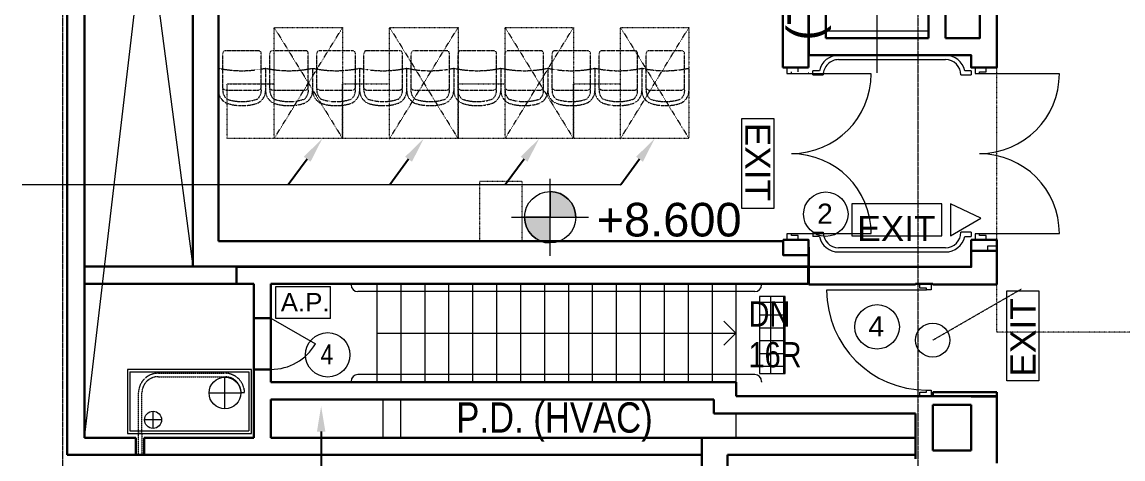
# Model space of a CAD drawing. Header units: millimetres. Extents: x -11708 to 484395, y -10237143 to 211873.
# Drawn here: x 144262 to 157135, y 36308 to 41419 of the extents above; entities that cross this region are included whole.
import ezdxf
from ezdxf import colors
from ezdxf.entities.mleader import LeaderData, LeaderLine
from ezdxf.math import Vec2, Vec3

# ---------------------------------------------------------------- set-up
doc = ezdxf.new("R2010")
doc.units = ezdxf.units.MM
for name, pattern in [('3AXXX-TFP-ARC-DWG-1997-P02-LL00-WS4-04$0$Hidden', [2.25, 1, -1.25]), ('Dash', [6, 3, -3]), ('Dash2', [3, 1.5, -1.5]), ('Grid Line', [21, 12, -3, 3, -3]), ('Hidden', [2.25, 1, -1.25]), ('Overhead', [1.8, 1.2, -0.6])]:
    doc.linetypes.add(name, pattern=pattern)
for name, color, linetype, lineweight in [('0-1', 7, 'Continuous', 5), ('3AXXX-TFP-ARC-DWG-1997-P02-LL00-WS4-04$0$A-010-M_LINE', 90, 'Continuous', 5), ('3AXXX-TFP-ARC-DWG-1997-P02-LL00-WS4-04$0$A-010-M_LINE-2', 90, '3AXXX-TFP-ARC-DWG-1997-P02-LL00-WS4-04$0$Hidden', 5), ('A-200-M_WALL_INT', 2, 'Continuous', 9), ('A-325-M_DOOR', 31, 'Continuous', 5), ('A-ANNO-DIMS-1', 7, 'Continuous', 5), ('A-ANNO-NOTE', 7, 'Continuous', 5), ('A-DETL', 102, 'Continuous', 5), ('A-DETL-2', 102, 'Continuous', 18), ('A-DETL-4', 102, 'Hidden', 5), ('A-DETL-8', 102, 'Hidden', 18), ('A-DETL-GENF', 7, 'Continuous', 5), ('A-DETL-HDLN-1', 7, 'Dash2', 5), ('A-DOOR', 7, 'Continuous', 5), ('A-DOOR-1', 7, 'Continuous', 9), ('A-DOOR-3', 7, 'Dash', 5), ('A-FLOR', 7, 'Continuous', 18), ('G-ANNO-DIMS', 7, 'Continuous', 5), ('G-ANNO-TEXT', 7, 'Continuous', 5), ('I-WALL-3', 7, 'Continuous', 30), ('I-WALL-4', 7, 'Continuous', 18), ('Q-SPCQ', 7, 'Continuous', 5), ('Q-SPCQ-HDLN', 7, 'Overhead', 5), ('S-GRID-1', 7, 'Grid Line', 5), ('S-STRS', 7, 'Continuous', 5), ('S-STRS-2', 7, 'Overhead', 5)]:
    doc.layers.add(name, color=color, linetype=linetype, lineweight=lineweight)
doc.layers.add('3AXXX-TFP-ARC-DWG-1997-P02-LL00-WS4-04$0$0-chair', color=30, linetype='Continuous')
doc.styles.add('Arial Narrow', font='ARIALN.TTF', dxfattribs={"height": 353.981763})
doc.styles.add('Arial Narrow_1', font='ARIALN.TTF', dxfattribs={"height": 294.984802})
doc.styles.add('Arial_1', font='arial.ttf', dxfattribs={"height": 393.413174})
doc.styles.add('Arial_2', font='arial.ttf', dxfattribs={"height": 1.475299})
doc.styles.add('Arial_3', font='arial.ttf', dxfattribs={"height": 688.473054})
doc.styles.add('Arial_5', font='arial.ttf', dxfattribs={"height": 1.18024})
doc.styles.add('Arial_9', font='arial.ttf', dxfattribs={"width": 0.8, "height": 393.413174})

# ---------------------------------------------------------------- blocks, each defined once
blk = doc.blocks.new('ARC_ANN_EXIT - ARC_ANN_EXIT-878429-B1_F PART PLAN AT _8_6mPD')
at = {"layer": 'A-ANNO-NOTE'}
for p, q in [((-2.124, 0), (-2.124, 1.862)), ((-2.124, 1.862), (3.134, 1.862)), ((3.134, 1.862), (3.134, 0)), ((3.134, 0), (-2.124, 0))]:
    blk.add_line(p, q, dxfattribs=at)
at = {"layer": 'A-ANNO-NOTE', "insert": (0.406, 1.662), "char_height": 1.4753, "width": 5.454, "attachment_point": 2, "line_spacing_factor": 0.938532, "style": 'Arial_2'}
blk.add_mtext('EXIT', dxfattribs=at)
blk = doc.blocks.new('ARC_ANN_FIRE-RATING_two_ - none-909955-B1_F PART PLAN AT _8_6mPD')
at = {"layer": 'A-ANNO-NOTE'}
blk.add_circle((0, 0), 1.3, dxfattribs=at)
at = {"layer": 'A-ANNO-NOTE', "insert": (-0.05, 0.62), "char_height": 1.18, "width": 1.0944, "attachment_point": 2, "line_spacing_factor": 0.938532, "style": 'Arial_5'}
blk.add_mtext('2', dxfattribs=at)
blk = doc.blocks.new('ARC_ANN_FIRE-RATING_four_ - none-909737-B1_F PART PLAN AT _8_6mPD')
at = {"layer": 'A-ANNO-NOTE'}
blk.add_circle((0, 0), 1.3, dxfattribs=at)
at = {"layer": 'A-ANNO-NOTE', "insert": (-0.05, 0.62), "char_height": 1.18, "width": 1.0944, "attachment_point": 2, "line_spacing_factor": 0.938532, "style": 'Arial_5'}
blk.add_mtext('4', dxfattribs=at)
blk = doc.blocks.new('Spot Elevations - Spot Elevation - Exterior Filled-23614-B1_F PART PLAN AT _8_6mPD')
at = {"layer": 'G-ANNO-DIMS'}
h = blk.add_hatch(color=256, dxfattribs=at)
edge = h.paths.add_edge_path(flags=0)
edge.add_arc((-2.24, 2.25), 1.5, 0, 90, ccw=False)
edge.add_line((-0.74, 2.25), (-2.24, 2.25))
edge.add_line((-2.24, 2.25), (-2.24, 3.75))
h = blk.add_hatch(color=256, dxfattribs=at)
edge = h.paths.add_edge_path(flags=0)
edge.add_arc((-2.24, 2.25), 1.5, 180, 270, ccw=False)
edge.add_line((-3.74, 2.25), (-2.24, 2.25))
edge.add_line((-2.24, 2.25), (-2.24, 0.75))
for p, q in [((-2.24, 0), (-2.24, 4.5)), ((-2.24, 3.75), (-2.24, 2.25)), ((-4.49, 2.25), (0.01, 2.25)), ((-2.24, 2.25), (-3.74, 2.25)), ((-2.24, 0.75), (-2.24, 2.25)), ((-2.24, 2.25), (-0.74, 2.25))]:
    blk.add_line(p, q, dxfattribs=at)
blk.add_circle((-2.24, 2.25), 1.5, dxfattribs=at)
for start, end in [(360, 90), (180, 270)]:
    blk.add_arc((-2.24, 2.25), 1.5, start, end, dxfattribs=at)
blk = doc.blocks.new('ARC_DOOR_T12_SINGLE_GYPSUM_FINISH - 1100x2100mm-33660123-B1_F PART PLAN AT _8_6mPD')
at = {"layer": 'A-DOOR'}
blk.add_line((584, -28), (584, 1140), dxfattribs=at)
blk.add_arc((584, -28), 1168, 90, 180, dxfattribs=at)
at = {"layer": 'A-DOOR-1'}
for p, q in [((-657, 49), (-607, 49)), ((-607, 49), (-607, -28)), ((607, 49), (657, 49)), ((607, -28), (607, 49)), ((-587, -81), (-657, -81)), ((-607, -28), (-587, -28)), ((-587, -28), (-587, -81)), ((587, -81), (587, -28)), ((587, -28), (607, -28)), ((657, -81), (587, -81))]:
    blk.add_line(p, q, dxfattribs=at)
blk = doc.blocks.new('ARC_FS_FIRE SHUTTER LATERAL TWO DOORS - ARC_FS_FIRE SHUTTER LATERAL TWO DOORS-34698874-B1_F PART PLAN AT _8_6mPD')
at = {"layer": 'Q-SPCQ'}
for p, q in [((4850, 150), (4100, 150)), ((4100, 150), (4100, -1300)), ((4850, -1300), (4850, 150)), ((4130, 120), (4130, -1270)), ((4820, 120), (4130, 120)), ((4820, 120), (4820, -1270)), ((4260, -250), (4260, -50)), ((4160, -150), (4360, -150)), ((4575, -805), (4575, -1175)), ((4390, -990), (4760, -990)), ((4820, -1270), (4130, -1270)), ((4575, -1220), (4575, -1180)), ((4100, -1300), (4850, -1300))]:
    blk.add_line(p, q, dxfattribs=at)
for centre, radius in [((4260, -150), 100), ((4575, -990), 185)]:
    blk.add_circle(centre, radius, dxfattribs=at)
at = {"layer": 'Q-SPCQ-HDLN'}
for p, q in [((3850, 20), (4100, 20)), ((4100, 20), (4575, 20)), ((4100, -7), (4100, 20)), ((4100, 20), (4100, -20)), ((4100, -20), (3850, -20)), ((4100, -20), (4575, -20)), ((4765, -210), (4765, -990)), ((4805, -210), (4805, -990))]:
    blk.add_line(p, q, dxfattribs=at)
for centre, radius, start, end in [((4575, -210), 230, 360, 90), ((4575, -210), 190, 360, 90), ((4575, -990), 190, 270, 0), ((4575, -990), 230, 270, 0)]:
    blk.add_arc(centre, radius, start, end, dxfattribs=at)
blk = doc.blocks.new('ARC_ANN_FIRE-RATING_four_ - none-909737-B1_F PLAN _2 OF 2_')
at = {"layer": 'A-ANNO-NOTE'}
blk.add_circle((0, 0), 1.3, dxfattribs=at)
at = {"layer": 'A-ANNO-NOTE', "insert": (-0.05, 0.62), "char_height": 1.18, "width": 1.0944, "attachment_point": 2, "line_spacing_factor": 0.938532, "style": 'Arial_9'}
blk.add_mtext('4', dxfattribs=at)
blk = doc.blocks.new('A$C0051683D')
at = {"layer": 'A-ANNO-NOTE'}
for p, q in [((435, 1509), (62, 1509)), ((62, 1509), (62, 457)), ((435, 457), (435, 1509)), ((62, 457), (435, 457)), ((62, 353), (266, 0)), ((435, 353), (62, 353)), ((266, 0), (435, 353))]:
    blk.add_line(p, q, dxfattribs=at)
at = {"layer": 'A-ANNO-NOTE', "insert": (-2, 987), "char_height": 295.1, "width": 1090.8, "attachment_point": 8, "rotation": 270, "line_spacing_factor": 0.938532, "style": 'Arial_3'}
blk.add_mtext('EXIT', dxfattribs=at)
blk = doc.blocks.new('40-cinema_seat')
at = {"layer": 'A-DETL-4', "linetype": 'Hidden', "ltscale": 0.5}
for p, q in [((146610, 43543), (146610, 43965)), ((147029, 43995), (146640, 43995)), ((147059, 43543), (147059, 43965)), ((146559, 43792), (146559, 43530)), ((147109, 43792), (147109, 43530)), ((147109, 43792), (147109, 43530)), ((146648, 43535), (147021, 43535))]:
    blk.add_line(p, q, dxfattribs=at)
for centre, radius, start, end in [((146640, 43965), 30, 90, 180), ((147029, 43965), 30, 0, 90), ((146834, 45065), 1303, 257.8123, 282.1877), ((146720, 43530), 161, 180, 247.28), ((146736, 43529), 127, 173.6197, 229.1884), ((146648, 43578), 42.5, 205.9697, 270), ((146949, 43530), 161, 292.72, 0), ((146933, 43529), 127, 310.8088, 6.3803), ((147021, 43578), 42.5, 270, 334.0303), ((146834, 43950), 549, 250.6725, 289.3262), ((146814, 43821), 466, 250.4199, 269.4308), ((146855, 43821), 466, 270.5692, 289.5801), ((146834, 45872), 2517, 269.4308, 270.5692)]:
    blk.add_arc(centre, radius, start, end, dxfattribs=at)
blk = doc.blocks.new('3AXXX-TFP-ARC-DWG-1997-P02-LL00-WS4-04$0$A$C4b76c8d7')
at = {"layer": '3AXXX-TFP-ARC-DWG-1997-P02-LL00-WS4-04$0$A-010-M_LINE', "linetype": '3AXXX-TFP-ARC-DWG-1997-P02-LL00-WS4-04$0$Hidden'}
for p, q in [((-27525, 8850), (-26725, 8850)), ((-27525, 7550), (-27525, 8850)), ((-27525, 8850), (-26725, 8850)), ((-27525, 8850), (-26725, 7550)), ((-27525, 7550), (-26725, 8850)), ((-26725, 8850), (-26725, 7550)), ((-26175, 8850), (-25375, 8850)), ((-26175, 7550), (-26175, 8850)), ((-26175, 8850), (-25375, 8850)), ((-26175, 8850), (-25375, 7550)), ((-26175, 7550), (-25375, 8850)), ((-25375, 8850), (-25375, 7550)), ((-24825, 8850), (-24025, 8850)), ((-24825, 7550), (-24825, 8850)), ((-24825, 8850), (-24025, 8850)), ((-24825, 8850), (-24025, 7550)), ((-24825, 7550), (-24025, 8850)), ((-24025, 8850), (-24025, 7550)), ((-23475, 8850), (-22675, 8850)), ((-23475, 7550), (-23475, 8850)), ((-23475, 8850), (-22675, 8850)), ((-23475, 8850), (-22675, 7550)), ((-23475, 7550), (-22675, 8850)), ((-22675, 8850), (-22675, 7550)), ((-28075, 8190), (-27525, 8190)), ((-28075, 7550), (-28075, 8190)), ((-28075, 8190), (-27525, 8190)), ((-26725, 8190), (-26175, 8190)), ((-26725, 7550), (-26725, 8190)), ((-26725, 8190), (-26175, 8190)), ((-25375, 8190), (-24825, 8190)), ((-25375, 7550), (-25375, 8190)), ((-25375, 8190), (-24825, 8190)), ((-24025, 8190), (-23475, 8190)), ((-24025, 7550), (-24025, 8190)), ((-24025, 8190), (-23475, 8190)), ((-27525, 7550), (-28075, 7550)), ((-26725, 7550), (-27525, 7550)), ((-26175, 7550), (-26725, 7550)), ((-25375, 7550), (-26175, 7550)), ((-24825, 7550), (-25375, 7550)), ((-24025, 7550), (-24825, 7550)), ((-23475, 7550), (-24025, 7550)), ((-22675, 7550), (-23475, 7550))]:
    blk.add_line(p, q, dxfattribs=at)
at = {"layer": '3AXXX-TFP-ARC-DWG-1997-P02-LL00-WS4-04$0$A-010-M_LINE-2'}
for p, q in [((-27525, 8850), (-26725, 8850)), ((-27525, 7550), (-27525, 8850)), ((-26725, 8850), (-26725, 7550)), ((-26175, 8850), (-25375, 8850)), ((-26175, 7550), (-26175, 8850)), ((-25375, 8850), (-25375, 7550)), ((-24825, 8850), (-24025, 8850)), ((-24825, 7550), (-24825, 8850)), ((-24025, 8850), (-24025, 7550)), ((-23475, 8850), (-22675, 8850)), ((-23475, 7550), (-23475, 8850)), ((-22675, 8850), (-22675, 7550)), ((-28075, 8190), (-27525, 8190)), ((-28075, 7550), (-28075, 8190)), ((-26725, 8190), (-26175, 8190)), ((-26725, 7550), (-26725, 8190)), ((-25375, 8190), (-24825, 8190)), ((-25375, 7550), (-25375, 8190)), ((-24025, 8190), (-23475, 8190)), ((-24025, 7550), (-24025, 8190)), ((-27525, 7550), (-28075, 7550)), ((-26725, 7550), (-27525, 7550)), ((-26175, 7550), (-26725, 7550)), ((-25375, 7550), (-26175, 7550)), ((-24825, 7550), (-25375, 7550)), ((-24025, 7550), (-24825, 7550)), ((-23475, 7550), (-24025, 7550)), ((-22675, 7550), (-23475, 7550))]:
    blk.add_line(p, q, dxfattribs=at)
blk = doc.blocks.new('ARC_ACCESS_PANEL_SINGLE_TIMBER_TYPE11 - 600w x 2000h-35829374-B1_F PLAN _1 OF 2_')
at = {"layer": 'A-DOOR'}
blk.add_line((425, -75), (125, -595), dxfattribs=at)
blk.add_arc((425, -75), 600, 180, 240, dxfattribs=at)
at = {"layer": 'A-DOOR-3'}
blk.add_line((417, -75), (373, -75), dxfattribs=at)
blk = doc.blocks.new('ARC_ANN_ACCESS PANEL - AP-910189-B1_F PLAN _2 OF 2_')
at = {"layer": 'A-ANNO-NOTE'}
for p, q in [((-1.593, -0.916), (-1.593, 0.946)), ((-1.593, 0.946), (1.606, 0.946)), ((1.606, -0.916), (1.606, 0.946)), ((1.606, -0.916), (-1.593, -0.916))]:
    blk.add_line(p, q, dxfattribs=at)
at = {"layer": 'A-ANNO-NOTE', "insert": (0.12, 0.57), "char_height": 1.0819, "width": 3.40549, "attachment_point": 2, "line_spacing_factor": 0.938532, "style": 'Arial_5'}
blk.add_mtext('A.P.', dxfattribs=at)

msp = doc.modelspace()

# ---------------------------------------------------------------- hatches: boundary and pattern name
at = {"layer": 'A-DETL-GENF'}
h = msp.add_hatch(dxfattribs=at)
h.set_pattern_fill('FP_31', color=256, style=0, pattern_type=2)
h.set_pattern_definition([(90, (272418.14, 16093), (-150, 9e-15), []), (180, (272418.14, 16093), (2e-14, -150), [])])
h.paths.add_polyline_path([(153185.9, 37307.8), (153185.9, 38207.8), (152885.9, 38207.8), (152885.9, 37307.8)], flags=0)

# ---------------------------------------------------------------- linework, layer by layer
at = {"layer": 'A-200-M_WALL_INT', "color": 7}
for p, q in [((153809.5, 41029.6), (155059.5, 41029.6)), ((153809.5, 40979.6), (155059.5, 40979.6)), ((153585, 40849.6), (153509.5, 40849.6)), ((153509.5, 40799.6), (153509.5, 40849.6)), ((155359.5, 40849.6), (155284, 40849.6)), ((155359.5, 40849.6), (155359.5, 40799.6)), ((153509.5, 40799.6), (153629.5, 40799.6)), ((155239.5, 40799.6), (155359.5, 40799.6)), ((153509.5, 38959.6), (153629.5, 38959.6)), ((153509.5, 38959.6), (153509.5, 38909.6)), ((153585, 38909.6), (153509.5, 38909.6)), ((155359.5, 38959.6), (155239.5, 38959.6)), ((155284, 38909.6), (155359.5, 38909.6)), ((155359.5, 38959.6), (155359.5, 38909.6)), ((155059.5, 38779.6), (153809.5, 38779.6)), ((153809.5, 38729.6), (155059.5, 38729.6))]:
    msp.add_line(p, q, dxfattribs=at)
for centre, radius, start, end in [((153809.5, 40799.6), 230, 90, 167.44414), ((153809.5, 40799.6), 180, 90, 180.00002), ((155059.5, 40799.6), 230, 12.55586, 90), ((155059.5, 40799.6), 180, 0, 89.99998), ((153809.5, 38959.6), 230, 192.55586, 270), ((153809.5, 38959.6), 180, 180, 270), ((155059.5, 38959.6), 180, 270, 359.99998), ((155059.5, 38959.6), 230, 270, 347.44414)]:
    msp.add_arc(centre, radius, start, end, dxfattribs=at)
at = {"layer": 'A-325-M_DOOR', "color": 7, "lineweight": 9}
for p, q in [((153205.5, 40886.6), (153205.5, 40816.6)), ((153205.5, 40816.6), (153258.5, 40816.6)), ((153258.5, 40816.6), (153258.5, 40836.6)), ((153335.5, 40836.6), (153335.5, 40886.6)), ((155405.5, 40886.6), (155405.5, 40816.6)), ((155405.5, 40816.6), (155458.5, 40816.6)), ((155458.5, 40816.6), (155458.5, 40836.6)), ((155458.5, 40836.6), (155535.5, 40836.6)), ((155535.5, 40836.6), (155535.5, 40886.6)), ((153258.5, 38942.6), (153205.5, 38942.6)), ((153205.5, 38942.6), (153205.5, 38872.6)), ((153258.5, 38922.6), (153258.5, 38942.6)), ((153335.5, 38922.6), (153258.5, 38922.6)), ((153335.5, 38872.6), (153335.5, 38922.6)), ((155458.5, 38942.6), (155405.5, 38942.6)), ((155405.5, 38942.6), (155405.5, 38872.6)), ((155458.5, 38922.6), (155458.5, 38942.6)), ((155535.5, 38922.6), (155458.5, 38922.6)), ((155535.5, 38872.6), (155535.5, 38922.6))]:
    msp.add_line(p, q, dxfattribs=at)
at = {"layer": 'A-325-M_DOOR', "color": 7}
for p, q in [((154191, 40813.6), (153258.5, 40813.6)), ((156391, 40813.6), (155458.5, 40813.6)), ((153258.5, 38945.6), (154191, 38945.6)), ((155458.5, 38945.6), (156391, 38945.6))]:
    msp.add_line(p, q, dxfattribs=at)
for centre, start, end in [((153258.5, 40813.6), 270, 0), ((155458.5, 40813.6), 270, 0), ((153258.5, 38945.6), 0, 90), ((155458.5, 38945.6), 0, 90)]:
    msp.add_arc(centre, 932.5, start, end, dxfattribs=at)
at = {"layer": 'A-DETL'}
for p, q in [((144990.8, 48205.6), (146259.7, 38557.9)), ((144990.9, 36555.8), (146259.7, 47377.4)), ((154259.5, 40825.8), (154259.5, 44116.1)), ((148109.5, 38345.8), (148109.5, 38355.4)), ((152829.5, 38265.8), (148189.5, 38265.8)), ((152909.5, 38345.8), (152909.5, 38355)), ((153185.9, 38207.8), (152885.9, 38207.8)), ((152885.9, 38207.8), (152885.9, 37307.8)), ((153185.9, 37307.8), (153185.9, 38207.8)), ((152609.5, 37780.8), (152468, 37922.2)), ((148409.5, 37780.8), (152609.5, 37780.8)), ((152609.5, 37780.8), (152468, 37639.4)), ((148109.5, 37215.8), (148109.5, 37206.2)), ((152829.5, 37295.8), (148189.5, 37295.8)), ((152885.9, 37307.8), (153185.9, 37307.8)), ((152909.5, 37215.8), (152909.5, 37206.5))]:
    msp.add_line(p, q, dxfattribs=at)
msp.add_circle((154909.7, 37698.4), 200, dxfattribs=at)
for centre, start, end in [((148189.5, 38345.8), 180, 270), ((152829.5, 38345.8), 270, 0), ((148189.5, 37215.8), 90, 180), ((152829.5, 37215.8), 0, 90)]:
    msp.add_arc(centre, 80, start, end, dxfattribs=at)
at = {"layer": 'A-DETL-2'}
msp.add_line((154259.7, 40875.7), (154259.7, 44115.7), dxfattribs=at)
at = {"layer": 'A-DETL-4'}
for p, q in [((146659.4, 40696.1), (147209.4, 40696.1)), ((149609.5, 39555.8), (149609.5, 38855.8)), ((150109.5, 39555.8), (149609.5, 39555.8)), ((150109.5, 38855.8), (150109.5, 39555.8)), ((149609.5, 38855.8), (150109.5, 38855.8))]:
    msp.add_line(p, q, dxfattribs=at)
at = {"layer": 'A-DETL-8'}
for p, q in [((155659.7, 37790.8), (155659.7, 41630.8)), ((161774.4, 37790.8), (155659.7, 37790.8))]:
    msp.add_line(p, q, dxfattribs=at)
at = {"layer": 'A-DETL-HDLN-1'}
msp.add_line((154909.7, 37698.4), (155948.9, 38298.4), dxfattribs=at)
at = {"layer": 'A-DOOR-1'}
for p, q in [((155554.7, 38742.8), (155554.7, 38799.8)), ((155554.7, 38799.8), (155659.7, 38799.8)), ((155659.7, 38799.8), (155659.7, 38742.8))]:
    msp.add_line(p, q, dxfattribs=at)
at = {"layer": 'A-FLOR'}
for p, q in [((153459.7, 40825.4), (153457.2, 40825.4)), ((152609.7, 38557.9), (152609.7, 38555.4))]:
    msp.add_line(p, q, dxfattribs=at)
at = {"layer": 'G-ANNO-TEXT'}
msp.add_line((151261.7, 39515.5), (144261.6, 39515.5), dxfattribs=at)
at = {"layer": 'I-WALL-3'}
for p, q in [((144791, 48405.8), (144790.9, 36355.8)), ((144990.9, 36555.8), (144991, 48205.8)), ((153459.7, 48205.8), (153459.7, 41029.6)), ((146259.7, 47377.4), (146259.7, 38557.9)), ((153457.2, 40886.6), (153457.2, 47377.4)), ((153659.7, 41229.6), (153659.7, 47430.8)), ((154859.7, 47430.8), (154859.7, 41229.6)), ((146559.7, 38857.9), (146559.7, 47077.4)), ((153157.2, 47077.4), (153157.2, 40886.6)), ((155059.7, 41229.6), (155059.7, 44130.8)), ((153459.7, 41029.6), (153659.7, 41029.6)), ((153659.7, 41029.6), (153659.7, 41029.6)), ((153457.2, 40886.6), (153157.2, 40886.6)), ((153157.2, 38857.9), (146559.7, 38857.9)), ((153459.7, 38787.4), (153459.7, 38349.7)), ((153457.2, 38557.9), (153457.2, 38692.4)), ((155659.7, 38742.8), (155359.7, 38742.8)), ((155659.7, 38349.7), (155659.7, 38742.8)), ((144990.9, 38557.9), (153457.2, 38557.9)), ((153452.7, 38555.4), (146767.7, 38555.4)), ((146767.7, 38555.4), (146767.7, 38355.4)), ((153452.7, 38355.4), (153452.7, 38555.4)), ((144990.9, 38355.4), (146971.7, 38355.4)), ((146971.7, 38355.4), (146971.7, 36555.8)), ((147171.7, 37205.8), (147171.7, 38355.4)), ((147171.7, 38355.4), (153452.7, 38355.4)), ((153459.7, 38349.7), (154709.7, 38349.7)), ((154709.7, 38349.7), (154709.7, 38355.4)), ((154709.7, 38355.4), (154909.7, 38355.4)), ((154909.7, 38355.4), (154909.7, 38349.7)), ((154909.7, 38349.7), (155659.7, 38349.7)), ((146971.8, 37955.8), (147171.8, 37955.8)), ((147171.8, 37355.8), (146971.8, 37355.8)), ((152609.8, 37205.8), (147171.7, 37205.8)), ((152609.8, 37041.5), (152609.8, 37205.8)), ((155659.7, 37091.5), (154909.7, 37091.5)), ((154909.7, 37091.5), (154909.7, 37041.5)), ((155659.7, 37041.5), (155659.7, 37091.5)), ((147171.7, 36555.8), (147171.7, 37005.8)), ((147171.7, 37005.8), (152349.8, 37005.8)), ((152349.8, 37005.8), (152349.8, 36841.5)), ((154709.7, 37041.5), (152609.8, 37041.5)), ((154909.7, 37041.4), (154709.7, 37041.4)), ((154909.7, 37041.5), (155659.7, 37041.5)), ((155359.7, 37039.7), (155359.7, 37041.5)), ((155659.7, 37039.7), (155359.7, 37039.7)), ((155659.7, 36258.3), (155659.7, 37039.7)), ((152349.8, 36841.5), (154709.7, 36841.5)), ((154709.7, 36841.5), (154709.7, 36308.3)), ((154909.7, 36408.3), (154909.7, 36941.5)), ((154909.7, 36941.5), (155359.7, 36941.5)), ((155359.7, 36941.5), (155359.7, 36408.3)), ((145591.6, 36555.8), (144990.9, 36555.8)), ((145591.6, 36355.8), (145591.6, 36555.8)), ((146971.7, 36555.8), (145691.6, 36555.8)), ((145691.6, 36555.8), (145691.6, 36355.8)), ((154709.7, 36555.8), (147171.7, 36555.8)), ((152209.7, 36555.8), (152209.6, 33555.8)), ((152209.7, 36355.8), (152209.7, 36555.8)), ((154709.7, 36355.8), (154709.7, 36555.8)), ((144790.9, 36355.8), (152209.7, 36355.8)), ((152509.6, 33755.8), (152509.7, 36355.8)), ((152509.7, 36355.8), (154709.7, 36355.8)), ((155359.7, 36408.3), (154909.7, 36408.3))]:
    msp.add_line(p, q, dxfattribs=at)
for points in [[(155059.5, 41229.6), (155459.5, 41229.6), (155459.5, 44130.6), (155659.5, 44130.6), (155659.5, 40886.6), (155359.5, 40886.6), (155359.5, 41029.6), (153659.7, 41029.6)], [(153659.5, 41229.6), (154859.7, 41229.6)], [(155359.5, 38872.6), (155359.5, 38555.6), (153459.7, 38555.6)], [(155359.5, 38872.6), (155659.5, 38872.6), (155659.5, 38742.8), (155359.5, 38742.8)]]:
    msp.add_lwpolyline(points, dxfattribs=at)
msp.add_lwpolyline([(153159.5, 38872.6), (153457.2, 38872.6), (153457.2, 38692.4), (153159.5, 38692.4)], close=True, dxfattribs=at)
at = {"layer": 'I-WALL-4'}
for p, q in [((148485.6, 36555.8), (148485.6, 37005.8)), ((148685.6, 37005.8), (148685.6, 36555.8))]:
    msp.add_line(p, q, dxfattribs=at)
at = {"layer": 'S-GRID-1'}
for p, q in [((144734.8, 71409.7), (144734.5, 6132.5)), ((154734.8, 71409.7), (154734.5, 6132.5))]:
    msp.add_line(p, q, dxfattribs=at)
at = {"layer": 'S-STRS'}
for p, q in [((153659.7, 41315.7), (154859.7, 41315.7)), ((148409.7, 38355.4), (148409.7, 37205.8)), ((148689.7, 38355.4), (148689.7, 37205.8)), ((148969.7, 38355.4), (148969.7, 37205.8)), ((149249.7, 38355.4), (149249.7, 37205.8)), ((149529.7, 38355.4), (149529.7, 37205.8)), ((149809.7, 38355.4), (149809.7, 37205.8)), ((150089.7, 38355.4), (150089.7, 37205.8)), ((150369.7, 38355.4), (150369.7, 37205.8)), ((150649.7, 38355.4), (150649.7, 37205.8)), ((150929.7, 38355.4), (150929.7, 37205.8)), ((151209.7, 38355.4), (151209.7, 37205.8)), ((151489.7, 38355.4), (151489.7, 37205.8)), ((151769.7, 38355.4), (151769.7, 37205.8)), ((152049.7, 38355.4), (152049.7, 37205.8)), ((152329.7, 38355.4), (152329.7, 37205.8)), ((152609.7, 38355.4), (152609.7, 37205.8)), ((153459.7, 38355.4), (153452.7, 38355.4)), ((152609.7, 36841.5), (152609.7, 36555.8))]:
    msp.add_line(p, q, dxfattribs=at)
at = {"layer": 'S-STRS-2'}
for p, q in [((153659.7, 41315.7), (154859.7, 41315.7)), ((148409.7, 38355.4), (148409.7, 37205.8)), ((148689.7, 38355.4), (148689.7, 37205.8)), ((148969.7, 38355.4), (148969.7, 37205.8)), ((149249.7, 38355.4), (149249.7, 37205.8)), ((149529.7, 38355.4), (149529.7, 37205.8)), ((149809.7, 38355.4), (149809.7, 37205.8)), ((150089.7, 38355.4), (150089.7, 37205.8)), ((150369.7, 38355.4), (150369.7, 37205.8)), ((150649.7, 38355.4), (150649.7, 37205.8)), ((150929.7, 38355.4), (150929.7, 37205.8)), ((151209.7, 38355.4), (151209.7, 37205.8)), ((151489.7, 38355.4), (151489.7, 37205.8)), ((151769.7, 38355.4), (151769.7, 37205.8)), ((152049.7, 38355.4), (152049.7, 37205.8)), ((152329.7, 38355.4), (152329.7, 37205.8)), ((152609.7, 38355.4), (152609.7, 37205.8))]:
    msp.add_line(p, q, dxfattribs=at)

# ---------------------------------------------------------------- block references
at = {"layer": '0-1'}
for name, p, rotation in [('ARC_DOOR_T12_SINGLE_GYPSUM_FINISH - 1100x2100mm-33660123-B1_F PART PLAN AT _8_6mPD', (154809.7, 37698.4), 89.99969999999995), ('ARC_ACCESS_PANEL_SINGLE_TIMBER_TYPE11 - 600w x 2000h-35829374-B1_F PLAN _1 OF 2_', (147096.7, 37530.8), 89.99969999999995), ('ARC_FS_FIRE SHUTTER LATERAL TWO DOORS - ARC_FS_FIRE SHUTTER LATERAL TWO DOORS-34698874-B1_F PART PLAN AT _8_6mPD', (145643.6, 32505.8), 89.9996999999997)]:
    msp.add_blockref(name, p, dxfattribs=dict(at, rotation=rotation))
at = {"layer": '3AXXX-TFP-ARC-DWG-1997-P02-LL00-WS4-04$0$0-chair', "color": 1}
msp.add_blockref('3AXXX-TFP-ARC-DWG-1997-P02-LL00-WS4-04$0$A$C4b76c8d7', (174734.8, 32505.8), dxfattribs=at)
at = {"layer": 'A-ANNO-NOTE'}
for p, xscale, yscale, zscale, rotation in [((152679.7, 39864.7), 200, 200, 200, 270), ((156149.6, 37647.9), 200.0000000000001, 200.0000000000001, 200.0000000000001, 90)]:
    msp.add_blockref('ARC_ANN_EXIT - ARC_ANN_EXIT-878429-B1_F PART PLAN AT _8_6mPD', p, dxfattribs=dict(at, xscale=xscale, yscale=yscale, zscale=zscale, rotation=rotation))
at = {"layer": 'A-ANNO-NOTE', "xscale": 200, "yscale": 200, "zscale": 200}
for name, p in [('ARC_ANN_FIRE-RATING_two_ - none-909955-B1_F PART PLAN AT _8_6mPD', (153659.7, 39171.2)), ('ARC_ANN_ACCESS PANEL - AP-910189-B1_F PLAN _2 OF 2_', (147548.5, 38136)), ('ARC_ANN_FIRE-RATING_four_ - none-909737-B1_F PART PLAN AT _8_6mPD', (154259.7, 37853.7)), ('ARC_ANN_FIRE-RATING_four_ - none-909737-B1_F PLAN _2 OF 2_', (147836.4, 37526.7))]:
    msp.add_blockref(name, p, dxfattribs=at)
at = {"layer": 'A-ANNO-NOTE', "rotation": 90}
msp.add_blockref('A$C0051683D', (155472.4, 38858.3), dxfattribs=at)
at = {"layer": 'A-DETL-4'}
for p in [(0, -2912.3), (550, -2912.3), (1100, -2912.3), (1650, -2912.3), (2199.9, -2912.3), (2749.9, -2912.3), (3299.9, -2912.3), (3849.9, -2912.3), (4399.9, -2912.3), (4949.9, -2912.3)]:
    msp.add_blockref('40-cinema_seat', p, dxfattribs=at)
at = {"layer": 'G-ANNO-DIMS', "xscale": 199.9999999999998, "yscale": 199.9999999999998, "zscale": 199.9999999999998}
msp.add_blockref('Spot Elevations - Spot Elevation - Exterior Filled-23614-B1_F PART PLAN AT _8_6mPD', (150884.7, 38685.2), dxfattribs=at)

# ---------------------------------------------------------------- texts
at = {"layer": 'A-ANNO-DIMS-1', "insert": (153464.9, 41995.1), "char_height": 393.41, "attachment_point": 5, "rotation": 90, "style": 'Arial_1'}
msp.add_mtext('\\A1;(TYP.)', dxfattribs=at)
at = {"layer": 'G-ANNO-DIMS', "insert": (150979.4, 39304.1), "char_height": 393.41, "width": 2020.8, "attachment_point": 1, "line_spacing_factor": 0.938532, "style": 'Arial_1'}
msp.add_mtext('+8.600', dxfattribs=at)
at = {"layer": 'G-ANNO-TEXT', "insert": (157134.5, 43359.3), "char_height": 353.982, "width": 3080.039, "attachment_point": 1, "rotation": 302.2105, "line_spacing_factor": 0.968573, "style": 'Arial Narrow'}
msp.add_mtext('T.D. = 18.95m', dxfattribs=at)
at = {"layer": 'G-ANNO-TEXT', "attachment_point": 1, "line_spacing_factor": 0.968573}
for s, insert, char_height, width, style in [('DN\\P16R', (152756.4, 38151.9), 294.98, 738, 'Arial Narrow_1'), ('P.D. (HVAC)', (149338.7, 36970.6), 353.982, 2544.554, 'Arial Narrow')]:
    msp.add_mtext(s, dxfattribs=dict(at, insert=insert, char_height=char_height, width=width, style=style))

# ---------------------------------------------------------------- leaders
at = {"layer": 'G-ANNO-TEXT'}
ml = msp.add_multileader_mtext('Standard', dxfattribs=at)
ml.set_content('', color=256)
ml.set_leader_properties()
ml.build(insert=Vec2(0, 0))
ml.multileader.update_dxf_attribs({"text_right_attachment_type": 6, "dogleg_length": 0.36, "arrow_head_size": 300})
ctx = ml.context
ctx.base_point, ctx.char_height, ctx.arrow_head_size, ctx.landing_gap_size, ctx.plane_origin = Vec3(147374.9, 39515.7), 0.18, 300, 0.09, Vec3(147375.4, 39515.6)
ctx.right_attachment = 6
notes = []
notes.append((ctx, [(0, (1, 1, 0), (147375.4, 39515.6), (-1, 0), 0.36, [(0, [(147773.2, 40056)], 0, [])])]))
ctx.mtext.insert, ctx.mtext.flow_direction = Vec3(147375, 39515.8), 5
ml = msp.add_multileader_mtext('Standard', dxfattribs=at)
ml.set_content('', color=256)
ml.set_leader_properties()
ml.build(insert=Vec2(0, 0))
ml.multileader.update_dxf_attribs({"text_right_attachment_type": 6, "dogleg_length": 0.36, "arrow_head_size": 300})
ctx = ml.context
ctx.base_point, ctx.char_height, ctx.arrow_head_size, ctx.landing_gap_size, ctx.plane_origin = Vec3(148561.1, 39515.7), 0.18, 300, 0.09, Vec3(148561.7, 39515.6)
ctx.right_attachment = 6
notes.append((ctx, [(0, (1, 1, 0), (148561.7, 39515.6), (-1, 0), 0.36, [(0, [(148959.4, 40056)], 0, [])])]))
ctx.mtext.insert, ctx.mtext.flow_direction = Vec3(148561.2, 39515.8), 5
ml = msp.add_multileader_mtext('Standard', dxfattribs=at)
ml.set_content('', color=256)
ml.set_leader_properties()
ml.build(insert=Vec2(0, 0))
ml.multileader.update_dxf_attribs({"text_right_attachment_type": 6, "dogleg_length": 0.36, "arrow_head_size": 300})
ctx = ml.context
ctx.base_point, ctx.char_height, ctx.arrow_head_size, ctx.landing_gap_size, ctx.plane_origin = Vec3(149911.1, 39515.7), 0.18, 300, 0.09, Vec3(149911.7, 39515.6)
ctx.right_attachment = 6
notes.append((ctx, [(0, (1, 1, 0), (149911.7, 39515.6), (-1, 0), 0.36, [(0, [(150309.4, 40055.9)], 0, [])])]))
ctx.mtext.insert, ctx.mtext.flow_direction = Vec3(149911.2, 39515.7), 5
ml = msp.add_multileader_mtext('Standard', dxfattribs=at)
ml.set_content('', color=256)
ml.set_leader_properties()
ml.build(insert=Vec2(0, 0))
ml.multileader.update_dxf_attribs({"text_right_attachment_type": 6, "dogleg_length": 0.36, "arrow_head_size": 300})
ctx = ml.context
ctx.base_point, ctx.char_height, ctx.arrow_head_size, ctx.landing_gap_size, ctx.plane_origin = Vec3(151261.1, 39515.6), 0.18, 300, 0.09, Vec3(151261.7, 39515.5)
ctx.right_attachment = 6
notes.append((ctx, [(0, (1, 1, 0), (151261.7, 39515.5), (-1, 0), 0.36, [(0, [(151659.4, 40055.8)], 0, [])])]))
ctx.mtext.insert, ctx.mtext.flow_direction = Vec3(151261.2, 39515.7), 5
ml = msp.add_multileader_mtext('Standard', dxfattribs=at)
ml.set_content('', color=256)
ml.set_leader_properties()
ml.build(insert=Vec2(0, 0))
ml.multileader.update_dxf_attribs({"text_right_attachment_type": 6, "dogleg_length": 0.36, "arrow_head_size": 300})
ctx = ml.context
ctx.base_point, ctx.char_height, ctx.arrow_head_size, ctx.landing_gap_size, ctx.plane_origin, ctx.plane_x_axis, ctx.plane_y_axis = Vec3(147759.1, 36050), 0.18, 300, 0.09, Vec3(147759.6, 36050.3), Vec3(0.804794, 0.5935542), Vec3(-0.5935542, 0.804794)
ctx.right_attachment = 6
notes.append((ctx, [(0, (1, 1, 0), (147759.6, 36050.3), (-0.804794, -0.5935542), 0.36, [(0, [(147759, 36928)], 0, [])])]))
ctx.mtext.insert, ctx.mtext.text_direction, ctx.mtext.rotation, ctx.mtext.flow_direction = Vec3(147759.1, 36050.2), Vec3(0.804794, 0.5935542), 0.635468, 5
for ctx, leaders in notes:
    for number, flags, end, landing, length, lines in leaders:
        leader = LeaderData()
        leader.index, (leader.has_last_leader_line, leader.has_dogleg_vector, leader.attachment_direction) = number, flags
        leader.last_leader_point, leader.dogleg_vector, leader.dogleg_length = Vec3(end), Vec3(landing), length
        for number, points, colour, breaks in lines:
            line = LeaderLine()
            line.index, line.vertices, line.color, line.breaks = number, Vec3.list(points), colors.encode_raw_color(colour), breaks
            leader.lines.append(line)
        ctx.leaders.append(leader)

doc.saveas('drawing.dxf')
